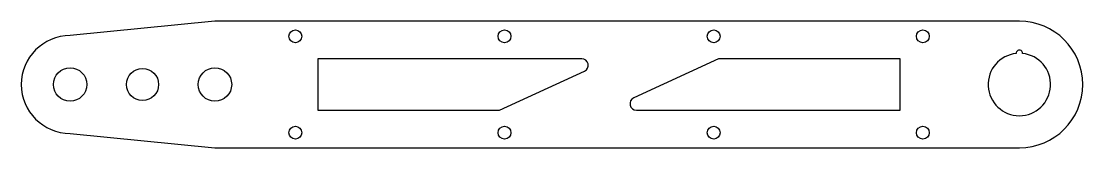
# Model space of a CAD drawing. Header units: millimetres. Extents: x -60 to 270, y -20 to 20.
import ezdxf

# ---------------------------------------------------------------- set-up
doc = ezdxf.new("R2010")
doc.units = ezdxf.units.MM

msp = doc.modelspace()

# ---------------------------------------------------------------- linework, layer by layer
at = {"color": 7, "linetype": 'Continuous', "lineweight": 25}
for p, q in [((0, 19.7), (-45, 15.2)), ((250, 19.7), (0, 19.7)), ((114.02, 8), (32, 8)), ((32, 8), (32, -8)), ((156.54, 8), (130.14, -4.18)), ((213, 8), (156.54, 8)), ((213, -8), (213, 8)), ((88.46, -8), (114.86, 4.18)), ((32, -8), (88.46, -8)), ((130.98, -8), (213, -8)), ((-45, -15.2), (0, -19.7)), ((0, -19.7), (250, -19.7))]:
    msp.add_line(p, q, dxfattribs=at)
for centre, radius in [((25, 15), 2), ((90, 15), 2), ((155, 15), 2), ((220, 15), 2), ((-45, 0), 5.2), ((-22.5, 0), 5), ((0, 0), 5.2), ((25, -15), 2), ((90, -15), 2), ((155, -15), 2), ((220, -15), 2)]:
    msp.add_circle(centre, radius, dxfattribs=at)
for centre, radius, start, end in [((250, 0), 19.7, 270, 90), ((-45, 0), 15.2, 90, 270), ((250, 9.7), 1, 357.0453, 182.9547), ((114.02, 6), 2, 294.7751, 90), ((250, 0), 9.7, 95.9094, 84.0906), ((130.98, -6), 2, 114.7751, 270)]:
    msp.add_arc(centre, radius, start, end, dxfattribs=at)

doc.saveas('drawing.dxf')
